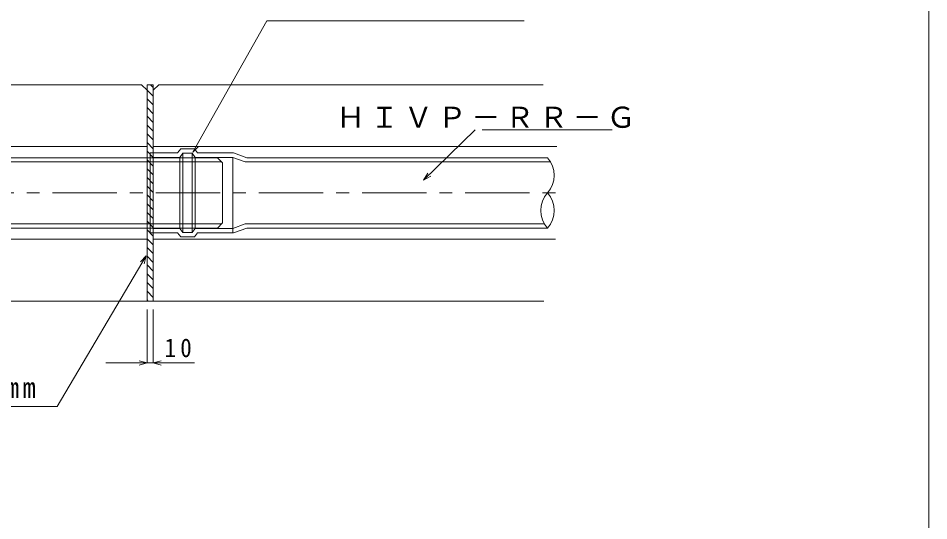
# Model space of a CAD drawing. Units: millimetres, scale not verified. Extents: x -2100 to 2100, y -1470 to 1470.
# Drawn here: x 1041 to 2100, y -593 to -8 of the extents above; entities that cross this region are included whole.
import ezdxf

# ---------------------------------------------------------------- set-up
doc = ezdxf.new("R2010")
doc.units = ezdxf.units.MM
doc.header["$LTSCALE"] = 15
doc.linetypes.add('CHAIN1', pattern=[8, 5, -1, 1, -1])
doc.layers.add('0-1_ブロック', color=7, linetype='Continuous', lineweight=9)
doc.styles.add('ＭＳ ゴシック', font='')
doc.styles.get('ＭＳ ゴシック').set_extended_font_data('MS Gothic')

msp = doc.modelspace()

# ---------------------------------------------------------------- linework, layer by layer
at = {"layer": '0-1_ブロック'}
for p, q in [((1243.94, -164.03), (1330.18, -10.84)), ((1330.18, -10.84), (1629.43, -10.84)), ((1190.74, -85.36), (1190.74, -337.36)), ((1197.94, -85.36), (1190.74, -85.36)), ((1197.94, -98.78), (1190.74, -91.58)), ((1197.94, -88.6), (1194.7, -85.36)), ((1197.94, -337.36), (1197.94, -85.36)), ((1197.94, -108.96), (1190.74, -101.76)), ((1197.94, -119.15), (1190.74, -111.95)), ((1197.94, -129.33), (1190.74, -122.13)), ((1197.94, -139.51), (1190.74, -132.31)), ((1197.94, -149.69), (1190.74, -142.49)), ((1572.48, -138.07), (1512.46, -196.46)), ((1731.79, -138.07), (1580.34, -138.07)), ((1197.94, -159.88), (1190.74, -152.68)), ((1243.94, -164.03), (1250.66, -157.17)), ((1197.94, -170.06), (1190.74, -162.86)), ((1197.94, -180.24), (1190.74, -173.04)), ((1197.94, -190.42), (1190.74, -183.22)), ((1512.46, -196.46), (1517.38, -188.22)), ((1197.94, -200.61), (1190.74, -193.41)), ((1512.46, -196.46), (1520.84, -191.78)), ((1197.94, -210.79), (1190.74, -203.59)), ((1197.94, -220.97), (1190.74, -213.77)), ((1197.94, -231.15), (1190.74, -223.95)), ((1197.94, -241.33), (1190.74, -234.13)), ((1197.94, -251.52), (1190.74, -244.32)), ((1197.94, -261.7), (1190.74, -254.5)), ((1197.94, -271.88), (1190.74, -264.68)), ((1197.94, -282.06), (1190.74, -274.86)), ((1189.8, -284.81), (1086.1, -459.92)), ((1189.8, -284.81), (1182.94, -291.53)), ((1189.8, -284.81), (1187.22, -294.06)), ((1197.94, -292.25), (1190.74, -285.05)), ((1197.94, -302.43), (1190.74, -295.23)), ((1197.94, -312.61), (1190.74, -305.41)), ((1197.94, -322.79), (1190.74, -315.59)), ((1197.94, -332.98), (1190.74, -325.78)), ((1192.14, -337.36), (1190.74, -335.96)), ((1190.74, -337.36), (1197.94, -337.36)), ((1190.74, -409.36), (1190.74, -346.96)), ((1197.94, -409.36), (1197.94, -346.96)), ((1190.74, -409.36), (1181.47, -406.87)), ((1190.74, -409.36), (1181.47, -411.84)), ((1197.94, -409.36), (1207.22, -406.87)), ((1197.94, -409.36), (1207.22, -411.84)), ((1197.94, -409.36), (1245.94, -409.36)), ((1086.1, -459.92), (790.58, -459.92))]:
    msp.add_line(p, q, dxfattribs=at)
at = {"layer": '0-1_ブロック', "color": 3}
for p, q in [((1204.42, -85.36), (1651.28, -85.36)), ((721.25, -157.36), (1190.74, -157.36)), ((1667.44, -157.36), (1197.94, -157.36)), ((1665.47, -157.36), (1197.94, -157.36)), ((720.88, -265.36), (1190.74, -265.36)), ((1665.84, -265.36), (1197.94, -265.36)), ((734.54, -337.36), (1190.74, -337.36)), ((1652.17, -337.36), (1197.94, -337.36))]:
    msp.add_line(p, q, dxfattribs=at)
at = {"layer": '0-1_ブロック', "color": 4}
for p, q in [((1194.32, -164.87), (1226.28, -164.87)), ((1197.94, -165.24), (1197.94, -257.02)), ((1229.87, -160.13), (1226.28, -164.87)), ((1232.41, -165.24), (1228.82, -169.98)), ((1229.87, -160.13), (1245.72, -160.13)), ((1232.41, -165.33), (1232.41, -211.22)), ((1243.18, -165.21), (1243.18, -211.22)), ((1245.72, -160.13), (1249.31, -164.87)), ((1277.23, -175.17), (728.61, -175.17)), ((1197.94, -169.98), (1228.86, -169.98)), ((1228.82, -170.05), (1228.82, -252.73)), ((1246.77, -169.94), (1246.77, -252.73)), ((1246.81, -169.98), (1290.5, -169.98)), ((1290.5, -169.98), (1304.86, -175.17)), ((1290.5, -170.13), (1290.5, -257.02)), ((1304.86, -175.17), (1660.08, -175.17)), ((1306.78, -170.43), (1656.59, -170.43)), ((1232.41, -257.38), (1232.41, -211.49)), ((1243.18, -257.5), (1243.18, -211.49)), ((1277.23, -247.55), (735.58, -247.55)), ((1197.94, -252.73), (1228.86, -252.73)), ((1232.41, -257.47), (1228.82, -252.73)), ((1246.81, -252.73), (1290.5, -252.73)), ((1290.5, -252.73), (1304.86, -247.55)), ((1304.86, -247.55), (1653.11, -247.55)), ((1306.78, -252.28), (1656.59, -252.28)), ((1229.87, -262.58), (1226.28, -257.85)), ((1229.87, -262.58), (1245.72, -262.58)), ((1245.72, -262.58), (1249.31, -257.85))]:
    msp.add_line(p, q, dxfattribs=at)
at = {"layer": '0-1_ブロック', "color": 4, "linetype": 'CHAIN1'}
msp.add_line((720.74, -211.36), (1668.73, -211.36), dxfattribs=at)
at = {"layer": '0-1_ブロック', "color": 5}
msp.add_lwpolyline([(-2100, -1470), (2100, -1470), (2100, 1470)], dxfattribs=at)
at = {"layer": '0-1_ブロック', "color": 3}
for points in [[(1190.74, -91.84), (1184.26, -85.36), (735.43, -85.36)], [(1204.42, -85.36), (1197.94, -91.84), (1197.94, -337.36)]]:
    msp.add_lwpolyline(points, dxfattribs=at)
at = {"layer": '0-1_ブロック', "color": 4}
for points in [[(1194.32, -164.87), (1194.32, -257.85), (1226.28, -257.85)], [(1232.41, -165.24), (1243.18, -165.24), (1246.77, -169.98)], [(1249.31, -164.87), (1291.39, -164.87), (1306.59, -170.36)], [(1278.5, -246.28), (1278.5, -176.43), (1272.5, -170.43), (732.1, -170.43)], [(1278.5, -246.28), (1272.5, -252.28), (732.1, -252.28)], [(1232.41, -257.47), (1243.18, -257.47), (1246.77, -252.73)], [(1249.31, -257.85), (1291.39, -257.85), (1306.59, -252.35)]]:
    msp.add_lwpolyline(points, dxfattribs=at)
at = {"layer": '0-1_ブロック'}
msp.add_lwpolyline([(1197.94, -409.36), (1190.74, -409.36), (1142.74, -409.36)], dxfattribs=at)
at = {"layer": '0-1_ブロック', "color": 4}
for centre, start, end in [((1633.71, -190.9), 318.19, 41.81001), ((1679.47, -231.82), 138.19, 221.81001), ((1633.71, -231.82), 318.19, 41.81001)]:
    msp.add_arc(centre, 30.7, start, end, dxfattribs=at)

# ---------------------------------------------------------------- texts
at = {"layer": '0-1_ブロック', "attachment_point": 7, "style": 'ＭＳ ゴシック'}
for s, insert, char_height in [('\\T1.17;ＨＩＶＰ－ＲＲ－Ｇ', (1410.79, -136), 24.63), ('\\T1.37;\\W0.9;10', (1211.03, -402.95), 21.82), ('\\T1.28;\\W0.9;目地材\\~t=10mm', (814.1, -452.96), 24.63)]:
    msp.add_mtext(s, dxfattribs=dict(at, insert=insert, char_height=char_height))

doc.saveas('drawing.dxf')
